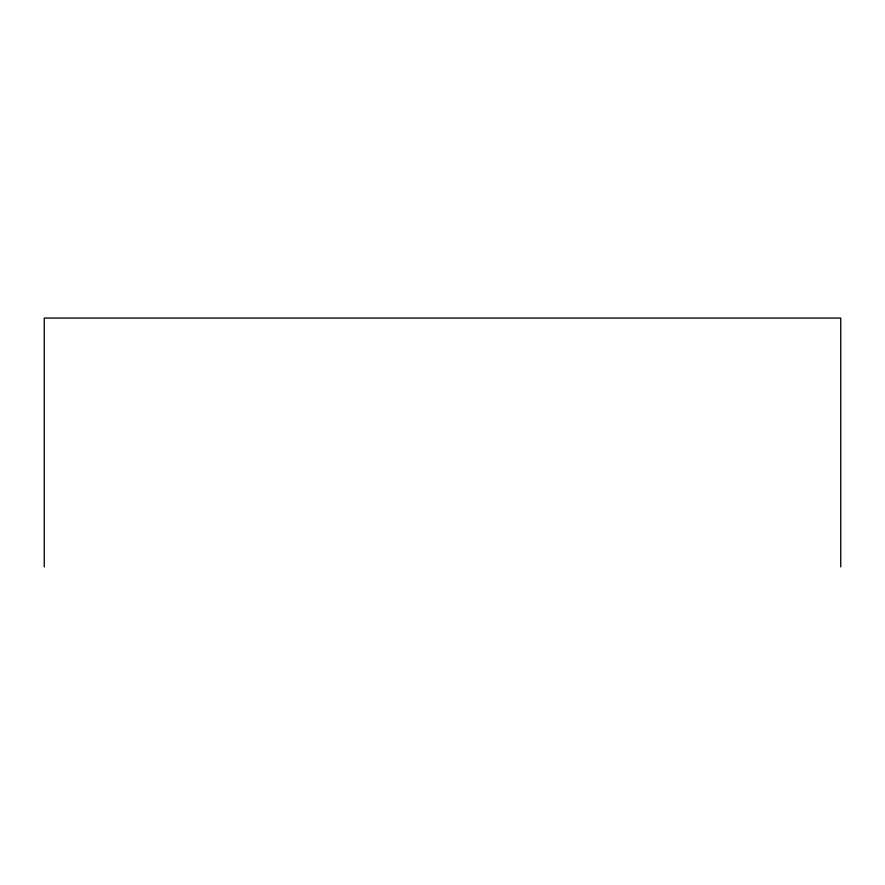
<?xml version="1.0" encoding="UTF-8"?>
<svg xmlns="http://www.w3.org/2000/svg" width="885" height="885" viewBox="0 0 885 885"><rect width="100%" height="100%" fill="white"/><g stroke="black" fill="none" stroke-linecap="round" stroke-linejoin="round"><path stroke-width="1.33" d="M840.75 566.92L840.75 318.08L44.25 318.08L44.25 566.92"/></g></svg>
